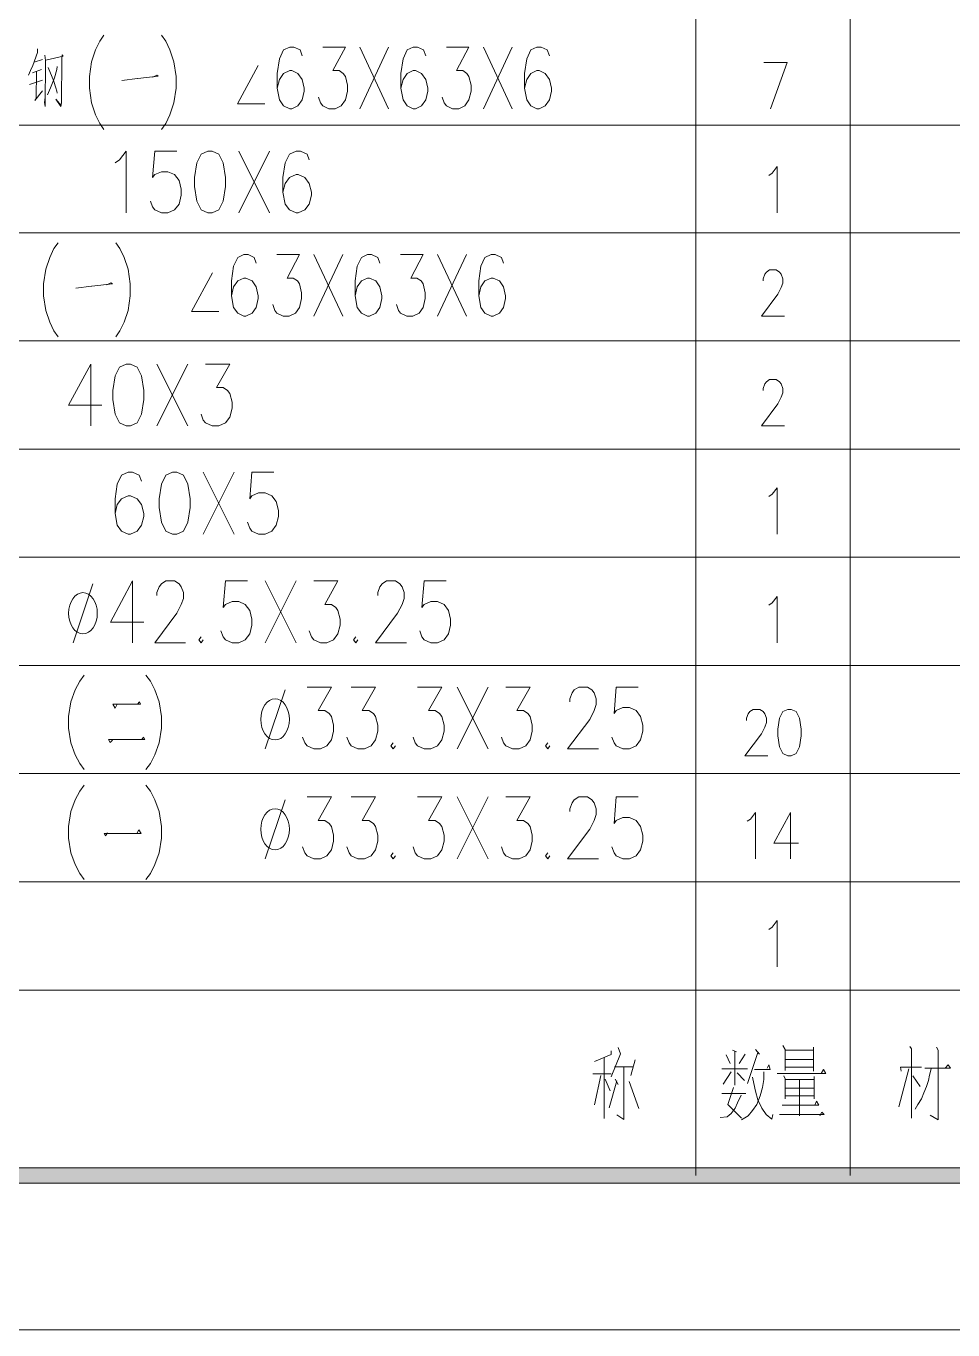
# Model space of a CAD drawing. Header units: millimetres. Extents: x 0 to 829, y 0 to 586.
# Drawn here: x 648.4 to 707.5, y 0 to 83.2 of the extents above; entities that cross this region are included whole.
import ezdxf

# ---------------------------------------------------------------- set-up
doc = ezdxf.new("R2010")
doc.units = ezdxf.units.MM

msp = doc.modelspace()

# ---------------------------------------------------------------- hatches: boundary and pattern name
h = msp.add_hatch(color=0)
h.dxf.hatch_style = 2
h.paths.add_polyline_path([(24.154694, 9.36625), (25.142472, 10.3505), (818.80075, 10.3505), (819.788528, 9.36625)])

# ---------------------------------------------------------------- linework, layer by layer
at = {"color": 0, "lineweight": 0}
for points in [[(0, 0), (0, 585.632278), (829.154778, 585.632278), (829.154778, 0)], [(659.959028, 75.226333), (659.535694, 75.035833), (659.253472, 74.474917), (659.112361, 73.536528), (659.112361, 72.972083), (659.253472, 72.033694), (659.535694, 71.46925), (659.959028, 71.282278), (660.237722, 71.282278), (660.661056, 71.46925), (660.943278, 72.033694), (661.084389, 72.972083), (661.084389, 73.536528), (660.943278, 74.474917), (660.661056, 75.035833), (660.237722, 75.226333)], [(654.744972, 61.633806), (654.325167, 61.443306), (654.042944, 60.882389), (653.901833, 59.944), (653.901833, 59.379556), (654.042944, 58.441167), (654.325167, 57.876722), (654.744972, 57.68975), (655.027194, 57.68975), (655.450528, 57.876722), (655.73275, 58.441167), (655.873861, 59.379556), (655.873861, 59.944), (655.73275, 60.882389), (655.450528, 61.443306), (655.027194, 61.633806)], [(657.704778, 54.729944), (657.281444, 54.542972), (656.999222, 53.978528), (656.858111, 53.040139), (656.858111, 52.479222), (656.999222, 51.537306), (657.281444, 50.976389), (657.704778, 50.785889), (657.987, 50.785889), (658.406806, 50.976389), (658.689028, 51.537306), (658.830139, 52.479222), (658.830139, 53.040139), (658.689028, 53.978528), (658.406806, 54.542972), (657.987, 54.729944)], [(696.965417, 39.599306), (696.647917, 39.458194), (696.43625, 39.034861), (696.330417, 38.329306), (696.330417, 37.9095), (696.43625, 37.203944), (696.647917, 36.780611), (696.965417, 36.6395), (697.177083, 36.6395), (697.494583, 36.780611), (697.702722, 37.203944), (697.808556, 37.9095), (697.808556, 38.329306), (697.702722, 39.034861), (697.494583, 39.458194), (697.177083, 39.599306)], [(24.154694, 9.36625), (25.142472, 10.3505), (818.80075, 10.3505), (819.788528, 9.36625)]]:
    msp.add_lwpolyline(points, close=True, dxfattribs=at)
for points in [[(691.084611, 28.603222), (691.084611, 152.654)], [(700.94475, 28.603222), (700.94475, 152.654)], [(653.333861, 82.617028), (653.069278, 82.239556), (652.808222, 81.675111), (652.543639, 80.927222), (652.413111, 79.985306), (652.413111, 79.233889), (652.543639, 78.2955), (652.808222, 77.544083), (653.069278, 76.983167), (653.333861, 76.605694)], [(657.013333, 82.617028), (657.277917, 82.239556), (657.538972, 81.675111), (657.803556, 80.927222), (657.934083, 79.985306), (657.934083, 79.233889), (657.803556, 78.2955), (657.538972, 77.544083), (657.277917, 76.983167), (657.013333, 76.605694)], [(649.107583, 81.738611), (649.107583, 81.523417), (648.804194, 80.683806), (648.6525, 80.373361), (648.521972, 80.062917)], [(665.973889, 81.301167), (665.843361, 81.675111), (665.44825, 81.865611), (665.187194, 81.865611), (664.792083, 81.675111), (664.5275, 81.114194), (664.396972, 80.175806), (664.396972, 79.233889), (664.5275, 78.486), (664.792083, 78.108528), (665.187194, 77.921556), (665.317722, 77.921556), (665.712833, 78.108528), (665.973889, 78.486), (666.104417, 79.046917), (666.104417, 79.233889), (665.973889, 79.798333), (665.712833, 80.175806), (665.317722, 80.362778), (665.187194, 80.362778), (664.792083, 80.175806), (664.5275, 79.798333), (664.396972, 79.233889)], [(667.28975, 81.865611), (668.736139, 81.865611), (667.945917, 80.362778), (668.341028, 80.362778), (668.602083, 80.175806), (668.736139, 79.985306), (668.866667, 79.424389), (668.866667, 79.046917), (668.736139, 78.486), (668.471556, 78.108528), (668.076444, 77.921556), (667.684861, 77.921556), (667.28975, 78.108528), (667.159222, 78.2955), (667.025167, 78.672972)], [(669.656889, 77.921556), (671.494861, 81.865611)], [(669.656889, 81.865611), (671.494861, 77.921556)], [(673.862, 81.301167), (673.731472, 81.675111), (673.336361, 81.865611), (673.071778, 81.865611), (672.680194, 81.675111), (672.415611, 81.114194), (672.285083, 80.175806), (672.285083, 79.233889), (672.415611, 78.486), (672.680194, 78.108528), (673.071778, 77.921556), (673.205833, 77.921556), (673.597417, 78.108528), (673.862, 78.486), (673.992528, 79.046917), (673.992528, 79.233889), (673.862, 79.798333), (673.597417, 80.175806), (673.205833, 80.362778), (673.071778, 80.362778), (672.680194, 80.175806), (672.415611, 79.798333), (672.285083, 79.233889)], [(675.177861, 81.865611), (676.620722, 81.865611), (675.834028, 80.362778), (676.229139, 80.362778), (676.490194, 80.175806), (676.620722, 79.985306), (676.754778, 79.424389), (676.754778, 79.046917), (676.620722, 78.486), (676.359667, 78.108528), (675.964556, 77.921556), (675.569444, 77.921556), (675.177861, 78.108528), (675.043806, 78.2955), (674.913278, 78.672972)], [(677.541472, 77.921556), (679.382972, 81.865611)], [(677.541472, 81.865611), (679.382972, 77.921556)], [(681.750111, 81.301167), (681.616056, 81.675111), (681.224472, 81.865611), (680.959889, 81.865611), (680.564778, 81.675111), (680.303722, 81.114194), (680.173194, 80.175806), (680.173194, 79.233889), (680.303722, 78.486), (680.564778, 78.108528), (680.959889, 77.921556), (681.090417, 77.921556), (681.485528, 78.108528), (681.750111, 78.486), (681.880639, 79.046917), (681.880639, 79.233889), (681.750111, 79.798333), (681.485528, 80.175806), (681.090417, 80.362778), (680.959889, 80.362778), (680.564778, 80.175806), (680.303722, 79.798333), (680.173194, 79.233889)], [(648.892389, 80.902528), (649.4145, 81.05775)], [(649.566194, 81.336444), (649.608528, 80.99425), (649.587361, 78.076778), (649.545028, 78.323722), (649.587361, 78.665917)], [(649.629694, 81.026), (650.740944, 81.272944), (650.673917, 81.368194), (650.65275, 81.0895), (650.631583, 78.323722), (650.610417, 78.1685), (650.585722, 78.076778), (650.261167, 78.542444), (650.610417, 78.13675)], [(695.437889, 80.877833), (696.916028, 80.877833), (695.861222, 77.921556)], [(649.347472, 80.436861), (648.783028, 80.218139)], [(649.044083, 80.281639), (649.022917, 78.574194), (648.934722, 78.447194), (649.4145, 79.068083)], [(650.349361, 80.623833), (650.324667, 80.436861), (650.172972, 79.907694), (649.936611, 79.255056), (649.739056, 78.821139)], [(649.781389, 80.560333), (650.130639, 79.6925), (650.130639, 79.66075), (650.261167, 79.255056), (650.324667, 79.039861), (650.349361, 78.912861)], [(654.469806, 79.720722), (655.471694, 79.847722), (655.492861, 79.847722), (656.798139, 80.002944), (656.709944, 80.062917), (656.448889, 79.939444)], [(663.179889, 80.683806), (661.853444, 78.232), (663.592639, 78.232)], [(649.4145, 79.752472), (648.589, 79.473778)], [(592.493806, 76.884389), (769.958667, 76.884389)], [(654.042944, 74.474917), (654.325167, 74.661889), (654.744972, 75.226333), (654.744972, 71.282278)], [(657.987, 75.226333), (656.575889, 75.226333), (656.438306, 73.536528), (656.575889, 73.7235), (656.999222, 73.910472), (657.422556, 73.910472), (657.845889, 73.7235), (658.128111, 73.346028), (658.269222, 72.785111), (658.269222, 72.407639), (658.128111, 71.843194), (657.845889, 71.46925), (657.422556, 71.282278), (656.999222, 71.282278), (656.575889, 71.46925), (656.438306, 71.656222), (656.297194, 72.033694)], [(661.931056, 71.282278), (663.903083, 75.226333)], [(661.931056, 75.226333), (663.903083, 71.282278)], [(666.436028, 74.661889), (666.294917, 75.035833), (665.871583, 75.226333), (665.592889, 75.226333), (665.169556, 75.035833), (664.887333, 74.474917), (664.746222, 73.536528), (664.746222, 72.594611), (664.887333, 71.843194), (665.169556, 71.46925), (665.592889, 71.282278), (665.734, 71.282278), (666.153806, 71.46925), (666.436028, 71.843194), (666.577139, 72.407639), (666.577139, 72.594611), (666.436028, 73.159056), (666.153806, 73.536528), (665.734, 73.7235), (665.592889, 73.7235), (665.169556, 73.536528), (664.887333, 73.159056), (664.746222, 72.594611)], [(695.748333, 73.674111), (695.96, 73.815222), (696.2775, 74.238556), (696.2775, 71.282278)], [(592.493806, 70.012278), (769.958667, 70.012278)], [(650.409333, 69.377278), (650.148278, 69.003333), (649.883694, 68.438889), (649.622639, 67.687472), (649.488583, 66.749083), (649.488583, 65.997667), (649.622639, 65.059278), (649.883694, 64.307861), (650.148278, 63.743417), (650.409333, 63.369472)], [(654.092333, 69.377278), (654.353389, 69.003333), (654.617972, 68.438889), (654.879028, 67.687472), (655.009556, 66.749083), (655.009556, 65.997667), (654.879028, 65.059278), (654.617972, 64.307861), (654.353389, 63.743417), (654.092333, 63.369472)], [(663.052889, 68.061417), (662.918833, 68.438889), (662.52725, 68.625861), (662.262667, 68.625861), (661.867556, 68.438889), (661.6065, 67.874444), (661.472444, 66.936056), (661.472444, 65.997667), (661.6065, 65.24625), (661.867556, 64.872306), (662.262667, 64.681806), (662.393194, 64.681806), (662.788306, 64.872306), (663.052889, 65.24625), (663.183417, 65.810694), (663.183417, 65.997667), (663.052889, 66.562111), (662.788306, 66.936056), (662.393194, 67.123028), (662.262667, 67.123028), (661.867556, 66.936056), (661.6065, 66.562111), (661.472444, 65.997667)], [(664.365222, 68.625861), (665.811611, 68.625861), (665.024917, 67.123028), (665.4165, 67.123028), (665.681083, 66.936056), (665.811611, 66.749083), (665.942139, 66.184639), (665.942139, 65.810694), (665.811611, 65.24625), (665.550556, 64.872306), (665.155444, 64.681806), (664.760333, 64.681806), (664.365222, 64.872306), (664.234694, 65.059278), (664.104167, 65.433222)], [(666.732361, 64.681806), (668.573861, 68.625861)], [(666.732361, 68.625861), (668.573861, 64.681806)], [(670.937472, 68.061417), (670.806944, 68.438889), (670.411833, 68.625861), (670.150778, 68.625861), (669.755667, 68.438889), (669.491083, 67.874444), (669.360556, 66.936056), (669.360556, 65.997667), (669.491083, 65.24625), (669.755667, 64.872306), (670.150778, 64.681806), (670.281306, 64.681806), (670.676417, 64.872306), (670.937472, 65.24625), (671.071528, 65.810694), (671.071528, 65.997667), (670.937472, 66.562111), (670.676417, 66.936056), (670.281306, 67.123028), (670.150778, 67.123028), (669.755667, 66.936056), (669.491083, 66.562111), (669.360556, 65.997667)], [(672.253333, 68.625861), (673.699722, 68.625861), (672.9095, 67.123028), (673.304611, 67.123028), (673.569194, 66.936056), (673.699722, 66.749083), (673.83025, 66.184639), (673.83025, 65.810694), (673.699722, 65.24625), (673.435139, 64.872306), (673.043556, 64.681806), (672.648444, 64.681806), (672.253333, 64.872306), (672.122806, 65.059278), (671.98875, 65.433222)], [(674.620472, 64.681806), (676.458444, 68.625861)], [(674.620472, 68.625861), (676.458444, 64.681806)], [(678.825583, 68.061417), (678.695056, 68.438889), (678.299944, 68.625861), (678.038889, 68.625861), (677.643778, 68.438889), (677.379194, 67.874444), (677.248667, 66.936056), (677.248667, 65.997667), (677.379194, 65.24625), (677.643778, 64.872306), (678.038889, 64.681806), (678.169417, 64.681806), (678.564528, 64.872306), (678.825583, 65.24625), (678.956111, 65.810694), (678.956111, 65.997667), (678.825583, 66.562111), (678.564528, 66.936056), (678.169417, 67.123028), (678.038889, 67.123028), (677.643778, 66.936056), (677.379194, 66.562111), (677.248667, 65.997667)], [(660.255361, 67.447583), (658.932444, 64.99225), (660.668111, 64.99225)], [(695.381444, 66.936056), (695.381444, 67.077167), (695.487278, 67.359389), (695.593111, 67.5005), (695.80125, 67.641611), (696.224583, 67.641611), (696.43625, 67.5005), (696.542083, 67.359389), (696.647917, 67.077167), (696.647917, 66.794944), (696.542083, 66.512722), (696.330417, 66.092917), (695.275611, 64.681806), (696.75375, 64.681806)], [(651.548806, 66.4845), (652.547167, 66.607972), (652.568333, 66.607972), (653.873611, 66.763194), (653.785417, 66.826694), (653.524361, 66.699694)], [(592.493806, 63.111944), (769.958667, 63.111944)], [(652.49425, 61.633806), (651.083139, 59.002083), (653.196278, 59.002083)], [(652.49425, 61.633806), (652.49425, 57.68975)], [(656.717, 57.68975), (658.689028, 61.633806)], [(656.717, 61.633806), (658.689028, 57.68975)], [(659.817917, 61.633806), (661.366611, 61.633806), (660.519944, 60.130972), (660.943278, 60.130972), (661.2255, 59.944), (661.366611, 59.7535), (661.507722, 59.192583), (661.507722, 58.815111), (661.366611, 58.250667), (661.084389, 57.876722), (660.661056, 57.68975), (660.237722, 57.68975), (659.817917, 57.876722), (659.676806, 58.063694), (659.535694, 58.441167)], [(695.381444, 59.944), (695.381444, 60.081583), (695.487278, 60.363806), (695.593111, 60.504917), (695.80125, 60.646028), (696.224583, 60.646028), (696.43625, 60.504917), (696.542083, 60.363806), (696.647917, 60.081583), (696.647917, 59.802889), (696.542083, 59.520667), (696.330417, 59.097333), (695.275611, 57.68975), (696.75375, 57.68975)], [(592.493806, 56.211611), (769.958667, 56.211611)], [(655.73275, 54.169028), (655.591639, 54.542972), (655.168306, 54.729944), (654.886083, 54.729944), (654.466278, 54.542972), (654.184056, 53.978528), (654.042944, 53.040139), (654.042944, 52.10175), (654.184056, 51.350333), (654.466278, 50.976389), (654.886083, 50.785889), (655.027194, 50.785889), (655.450528, 50.976389), (655.73275, 51.350333), (655.873861, 51.914778), (655.873861, 52.10175), (655.73275, 52.666194), (655.450528, 53.040139), (655.027194, 53.227111), (654.886083, 53.227111), (654.466278, 53.040139), (654.184056, 52.666194), (654.042944, 52.10175)], [(659.676806, 50.785889), (661.648833, 54.729944)], [(659.676806, 54.729944), (661.648833, 50.785889)], [(664.181778, 54.729944), (662.774194, 54.729944), (662.633083, 53.040139), (662.774194, 53.227111), (663.197528, 53.417611), (663.620861, 53.417611), (664.040667, 53.227111), (664.322889, 52.853167), (664.464, 52.288722), (664.464, 51.914778), (664.322889, 51.350333), (664.040667, 50.976389), (663.620861, 50.785889), (663.197528, 50.785889), (662.774194, 50.976389), (662.633083, 51.163361), (662.491972, 51.537306)], [(695.748333, 53.18125), (695.96, 53.322361), (696.2775, 53.745694), (696.2775, 50.785889)], [(592.493806, 49.30775), (769.958667, 49.30775)], [(652.635361, 47.607361), (651.365361, 43.853806)], [(655.168306, 47.797861), (653.760722, 45.166139), (655.873861, 45.166139)], [(655.168306, 47.797861), (655.168306, 43.853806)], [(656.717, 46.855944), (656.717, 47.046444), (656.858111, 47.420389), (656.999222, 47.607361), (657.281444, 47.797861), (657.845889, 47.797861), (658.128111, 47.607361), (658.269222, 47.420389), (658.406806, 47.046444), (658.406806, 46.668972), (658.269222, 46.295028), (657.987, 45.730583), (656.575889, 43.853806), (658.547917, 43.853806)], [(662.491972, 47.797861), (661.084389, 47.797861), (660.943278, 46.104528), (661.084389, 46.295028), (661.507722, 46.482), (661.931056, 46.482), (662.350861, 46.295028), (662.633083, 45.917556), (662.774194, 45.356639), (662.774194, 44.979167), (662.633083, 44.414722), (662.350861, 44.040778), (661.931056, 43.853806), (661.507722, 43.853806), (661.084389, 44.040778), (660.943278, 44.22775), (660.802167, 44.605222)], [(663.620861, 43.853806), (665.592889, 47.797861)], [(663.620861, 47.797861), (665.592889, 43.853806)], [(666.71825, 47.797861), (668.266944, 47.797861), (667.423806, 46.295028), (667.843611, 46.295028), (668.125833, 46.104528), (668.266944, 45.917556), (668.408056, 45.356639), (668.408056, 44.979167), (668.266944, 44.414722), (667.984722, 44.040778), (667.564917, 43.853806), (667.141583, 43.853806), (666.71825, 44.040778), (666.577139, 44.22775), (666.436028, 44.605222)], [(670.803417, 46.855944), (670.803417, 47.046444), (670.944528, 47.420389), (671.085639, 47.607361), (671.367861, 47.797861), (671.928778, 47.797861), (672.211, 47.607361), (672.352111, 47.420389), (672.493222, 47.046444), (672.493222, 46.668972), (672.352111, 46.295028), (672.069889, 45.730583), (670.662306, 43.853806), (672.634333, 43.853806)], [(675.167278, 47.797861), (673.759694, 47.797861), (673.618583, 46.104528), (673.759694, 46.295028), (674.183028, 46.482), (674.606361, 46.482), (675.029694, 46.295028), (675.308389, 45.917556), (675.4495, 45.356639), (675.4495, 44.979167), (675.308389, 44.414722), (675.029694, 44.040778), (674.606361, 43.853806), (674.183028, 43.853806), (673.759694, 44.040778), (673.618583, 44.22775), (673.477472, 44.605222)], [(695.748333, 46.245639), (695.96, 46.38675), (696.2775, 46.810083), (696.2775, 43.853806)], [(659.535694, 44.22775), (659.394583, 44.040778), (659.535694, 43.853806), (659.676806, 44.040778)], [(669.395833, 44.22775), (669.254722, 44.040778), (669.395833, 43.853806), (669.533417, 44.040778)], [(592.493806, 42.407417), (769.958667, 42.407417)], [(652.070917, 41.775944), (651.788694, 41.402), (651.506472, 40.837556), (651.22425, 40.086139), (651.083139, 39.14775), (651.083139, 38.396333), (651.22425, 37.457944), (651.506472, 36.706528), (651.788694, 36.142083), (652.070917, 35.768139)], [(656.014972, 41.775944), (656.297194, 41.402), (656.575889, 40.837556), (656.858111, 40.086139), (656.999222, 39.14775), (656.999222, 38.396333), (656.858111, 37.457944), (656.575889, 36.706528), (656.297194, 36.142083), (656.014972, 35.768139)], [(664.887333, 40.837556), (663.620861, 37.084)], [(666.294917, 41.024528), (667.843611, 41.024528), (667.000472, 39.525222), (667.423806, 39.525222), (667.7025, 39.334722), (667.843611, 39.14775), (667.984722, 38.583306), (667.984722, 38.209361), (667.843611, 37.644917), (667.564917, 37.270972), (667.141583, 37.084), (666.71825, 37.084), (666.294917, 37.270972), (666.153806, 37.457944), (666.012694, 37.831889)], [(669.113611, 41.024528), (670.662306, 41.024528), (669.815639, 39.525222), (670.238972, 39.525222), (670.521194, 39.334722), (670.662306, 39.14775), (670.803417, 38.583306), (670.803417, 38.209361), (670.662306, 37.644917), (670.380083, 37.270972), (669.95675, 37.084), (669.533417, 37.084), (669.113611, 37.270972), (668.9725, 37.457944), (668.831389, 37.831889)], [(673.336361, 41.024528), (674.888583, 41.024528), (674.041917, 39.525222), (674.46525, 39.525222), (674.747472, 39.334722), (674.888583, 39.14775), (675.029694, 38.583306), (675.029694, 38.209361), (674.888583, 37.644917), (674.606361, 37.270972), (674.183028, 37.084), (673.759694, 37.084), (673.336361, 37.270972), (673.198778, 37.457944), (673.057667, 37.831889)], [(675.872833, 37.084), (677.844861, 41.024528)], [(675.872833, 41.024528), (677.844861, 37.084)], [(678.970222, 41.024528), (680.522444, 41.024528), (679.675778, 39.525222), (680.099111, 39.525222), (680.381333, 39.334722), (680.522444, 39.14775), (680.663556, 38.583306), (680.663556, 38.209361), (680.522444, 37.644917), (680.240222, 37.270972), (679.816889, 37.084), (679.393556, 37.084), (678.970222, 37.270972), (678.832639, 37.457944), (678.691528, 37.831889)], [(683.055389, 40.086139), (683.055389, 40.273111), (683.1965, 40.650583), (683.337611, 40.837556), (683.619833, 41.024528), (684.184278, 41.024528), (684.462972, 40.837556), (684.604083, 40.650583), (684.745194, 40.273111), (684.745194, 39.899167), (684.604083, 39.525222), (684.325389, 38.960778), (682.914278, 37.084), (684.886306, 37.084)], [(687.422778, 41.024528), (686.015194, 41.024528), (685.874083, 39.334722), (686.015194, 39.525222), (686.435, 39.712194), (686.858333, 39.712194), (687.281667, 39.525222), (687.563889, 39.14775), (687.705, 38.583306), (687.705, 38.209361), (687.563889, 37.644917), (687.281667, 37.270972), (686.858333, 37.084), (686.435, 37.084), (686.015194, 37.270972), (685.874083, 37.457944), (685.732972, 37.831889)], [(654.152306, 39.881528), (654.060583, 39.683972), (653.912417, 39.920333), (655.658667, 39.920333), (655.598694, 40.079083), (655.482278, 39.920333)], [(694.323111, 38.89375), (694.323111, 39.034861), (694.428944, 39.317083), (694.534778, 39.458194), (694.746444, 39.599306), (695.169778, 39.599306), (695.381444, 39.458194), (695.487278, 39.317083), (695.593111, 39.034861), (695.593111, 38.752639), (695.487278, 38.470417), (695.275611, 38.047083), (694.217278, 36.6395), (695.695417, 36.6395)], [(653.884194, 37.634333), (653.736028, 37.475583), (653.619611, 37.673139), (655.955, 37.673139), (655.866806, 37.831889), (655.746861, 37.673139)], [(671.787667, 37.457944), (671.646556, 37.270972), (671.787667, 37.084), (671.928778, 37.270972)], [(681.647806, 37.457944), (681.506694, 37.270972), (681.647806, 37.084), (681.788917, 37.270972)], [(592.493806, 35.507083), (769.958667, 35.507083)], [(652.070917, 34.762722), (651.788694, 34.38525), (651.506472, 33.820806), (651.22425, 33.072917), (651.083139, 32.131), (651.083139, 31.379583), (651.22425, 30.441194), (651.506472, 29.689778), (651.788694, 29.128861), (652.070917, 28.751389)], [(656.014972, 34.762722), (656.297194, 34.38525), (656.575889, 33.820806), (656.858111, 33.072917), (656.999222, 32.131), (656.999222, 31.379583), (656.858111, 30.441194), (656.575889, 29.689778), (656.297194, 29.128861), (656.014972, 28.751389)], [(664.887333, 33.820806), (663.620861, 30.06725)], [(666.294917, 34.011306), (667.843611, 34.011306), (667.000472, 32.508472), (667.423806, 32.508472), (667.7025, 32.3215), (667.843611, 32.131), (667.984722, 31.570083), (667.984722, 31.192611), (667.843611, 30.631694), (667.564917, 30.254222), (667.141583, 30.06725), (666.71825, 30.06725), (666.294917, 30.254222), (666.153806, 30.441194), (666.012694, 30.818667)], [(669.113611, 34.011306), (670.662306, 34.011306), (669.815639, 32.508472), (670.238972, 32.508472), (670.521194, 32.3215), (670.662306, 32.131), (670.803417, 31.570083), (670.803417, 31.192611), (670.662306, 30.631694), (670.380083, 30.254222), (669.95675, 30.06725), (669.533417, 30.06725), (669.113611, 30.254222), (668.9725, 30.441194), (668.831389, 30.818667)], [(673.336361, 34.011306), (674.888583, 34.011306), (674.041917, 32.508472), (674.46525, 32.508472), (674.747472, 32.3215), (674.888583, 32.131), (675.029694, 31.570083), (675.029694, 31.192611), (674.888583, 30.631694), (674.606361, 30.254222), (674.183028, 30.06725), (673.759694, 30.06725), (673.336361, 30.254222), (673.198778, 30.441194), (673.057667, 30.818667)], [(675.872833, 30.06725), (677.844861, 34.011306)], [(675.872833, 34.011306), (677.844861, 30.06725)], [(678.970222, 34.011306), (680.522444, 34.011306), (679.675778, 32.508472), (680.099111, 32.508472), (680.381333, 32.3215), (680.522444, 32.131), (680.663556, 31.570083), (680.663556, 31.192611), (680.522444, 30.631694), (680.240222, 30.254222), (679.816889, 30.06725), (679.393556, 30.06725), (678.970222, 30.254222), (678.832639, 30.441194), (678.691528, 30.818667)], [(683.055389, 33.072917), (683.055389, 33.259889), (683.1965, 33.633833), (683.337611, 33.820806), (683.619833, 34.011306), (684.184278, 34.011306), (684.462972, 33.820806), (684.604083, 33.633833), (684.745194, 33.259889), (684.745194, 32.882417), (684.604083, 32.508472), (684.325389, 31.944028), (682.914278, 30.06725), (684.886306, 30.06725)], [(687.422778, 34.011306), (686.015194, 34.011306), (685.874083, 32.3215), (686.015194, 32.508472), (686.435, 32.695444), (686.858333, 32.695444), (687.281667, 32.508472), (687.563889, 32.131), (687.705, 31.570083), (687.705, 31.192611), (687.563889, 30.631694), (687.281667, 30.254222), (686.858333, 30.06725), (686.435, 30.06725), (686.015194, 30.254222), (685.874083, 30.441194), (685.732972, 30.818667)], [(694.376028, 32.462611), (694.587694, 32.600194), (694.905194, 33.023528), (694.905194, 30.06725)], [(697.124167, 33.023528), (696.065833, 31.0515), (697.649806, 31.0515)], [(697.124167, 33.023528), (697.124167, 30.06725)], [(653.559639, 31.721778), (653.439694, 31.524222), (653.3515, 31.682972), (655.718639, 31.682972), (655.570472, 31.919333), (655.450528, 31.721778)], [(671.787667, 30.441194), (671.646556, 30.254222), (671.787667, 30.06725), (671.928778, 30.254222)], [(681.647806, 30.441194), (681.506694, 30.254222), (681.647806, 30.06725), (681.788917, 30.254222)], [(592.493806, 28.603222), (769.958667, 28.603222)], [(691.084611, 16.210139), (691.084611, 28.603222)], [(700.94475, 16.210139), (700.94475, 28.603222)], [(695.748333, 25.562278), (695.96, 25.703389), (696.2775, 26.126722), (696.2775, 23.170444)], [(592.493806, 21.688778), (769.958667, 21.688778)], [(691.084611, 9.860139), (691.084611, 21.688778)], [(700.94475, 9.860139), (700.94475, 21.688778)], [(685.697694, 17.818806), (685.697694, 17.575389), (684.628778, 17.130889)], [(686.145722, 18.016361), (686.283306, 17.624778), (685.697694, 16.143111)], [(693.427056, 17.8435), (693.684583, 17.744722), (693.575222, 17.794111), (693.575222, 15.628056), (693.575222, 16.661694), (692.760306, 16.661694), (694.386611, 16.661694)], [(693.017833, 17.550694), (693.278889, 17.007417)], [(694.238444, 17.600083), (693.868028, 17.007417)], [(694.905194, 17.892889), (695.162722, 17.600083), (695.053361, 17.695333), (694.386611, 15.726833)], [(696.640861, 18.139833), (696.789028, 17.892889), (696.789028, 16.562917), (696.789028, 16.760472), (698.602306, 16.760472), (698.602306, 16.513528), (698.602306, 18.041056), (698.602306, 17.8435), (696.789028, 17.8435), (698.602306, 17.8435), (698.602306, 17.254361), (696.789028, 17.254361)], [(704.744167, 18.090444), (704.857056, 17.942278), (704.857056, 13.507861)], [(706.444556, 18.041056), (706.557444, 17.8435), (706.557444, 13.409083), (706.038861, 13.705417)], [(685.249667, 17.377833), (685.249667, 13.483167)], [(685.905833, 16.785167), (687.112333, 16.785167)], [(686.491444, 16.785167), (686.491444, 13.433778), (686.043417, 13.730111)], [(687.214639, 17.229667), (686.939472, 16.241889)], [(694.831111, 16.612306), (695.829472, 16.612306), (695.755389, 16.908639), (695.646028, 16.711083)], [(704.670083, 16.661694), (704.042139, 14.245167)], [(704.190306, 16.513528), (704.1515, 16.760472), (705.485, 16.760472)], [(706.112944, 16.661694), (706.000056, 16.266583), (705.925972, 15.920861), (705.816611, 15.529278), (705.633167, 15.134167), (705.485, 14.739056), (705.26275, 14.393333), (705.075778, 14.097)], [(705.70725, 16.711083), (707.333556, 16.711083), (707.185389, 16.908639), (706.998417, 16.711083)], [(684.522944, 16.340667), (685.697694, 16.340667)], [(685.041528, 16.241889), (684.628778, 14.368639)], [(685.316694, 15.994944), (685.627139, 15.257639)], [(686.043417, 15.896167), (685.560111, 14.171083)], [(685.937583, 15.994944), (686.145722, 15.65275)], [(686.837167, 15.846778), (687.458056, 14.121694)], [(693.352972, 16.464139), (692.834389, 15.677444)], [(693.723389, 16.41475), (694.203167, 15.920861)], [(695.423778, 16.464139), (695.423778, 15.97025), (695.349694, 15.479889), (695.201528, 14.936611), (694.979278, 14.393333), (694.718222, 13.998222), (694.425417, 13.656028), (694.016194, 13.409083)], [(694.718222, 16.118417), (694.792306, 15.726833), (694.905194, 15.232944), (695.053361, 14.689667), (695.310889, 14.146389), (695.571944, 13.754806), (695.938833, 13.458472), (696.012917, 13.754806)], [(696.273972, 16.365361), (699.378417, 16.365361), (699.23025, 16.612306), (699.082083, 16.365361)], [(696.714944, 16.217194), (696.789028, 16.019639), (696.789028, 14.739056), (696.789028, 14.936611), (698.637583, 14.936611), (698.637583, 14.739056), (698.637583, 16.167806), (698.637583, 15.97025), (696.789028, 15.97025), (696.789028, 15.4305), (698.637583, 15.4305), (697.713306, 15.4305), (697.713306, 15.97025), (697.713306, 13.656028), (697.713306, 14.343944), (696.605583, 14.343944), (698.933917, 14.343944), (698.78575, 14.590889), (698.676389, 14.343944)], [(704.931139, 16.217194), (705.410917, 15.529278)], [(693.980917, 14.986), (693.758667, 14.492111), (693.6105, 14.146389), (693.352972, 13.804194), (693.091917, 13.606639), (692.650944, 13.55725)], [(692.760306, 15.084778), (694.27725, 15.084778)], [(693.501139, 15.479889), (693.130722, 14.393333), (694.016194, 13.507861)], [(696.422139, 13.754806), (699.269056, 13.754806), (699.120889, 13.902972), (699.008, 13.656028)]]:
    msp.add_lwpolyline(points, dxfattribs=at)
for centre, major_axis, ratio in [((651.998597, 45.730583), (0, 1.315861), 0.69571), ((664.254097, 38.959014), (0, 1.314097), 0.696644), ((664.254097, 31.945792), (0, 1.314097), 0.696644)]:
    msp.add_ellipse(centre, major_axis=major_axis, ratio=ratio, start_param=0, end_param=6.283185, dxfattribs=at)

doc.saveas('drawing.dxf')
